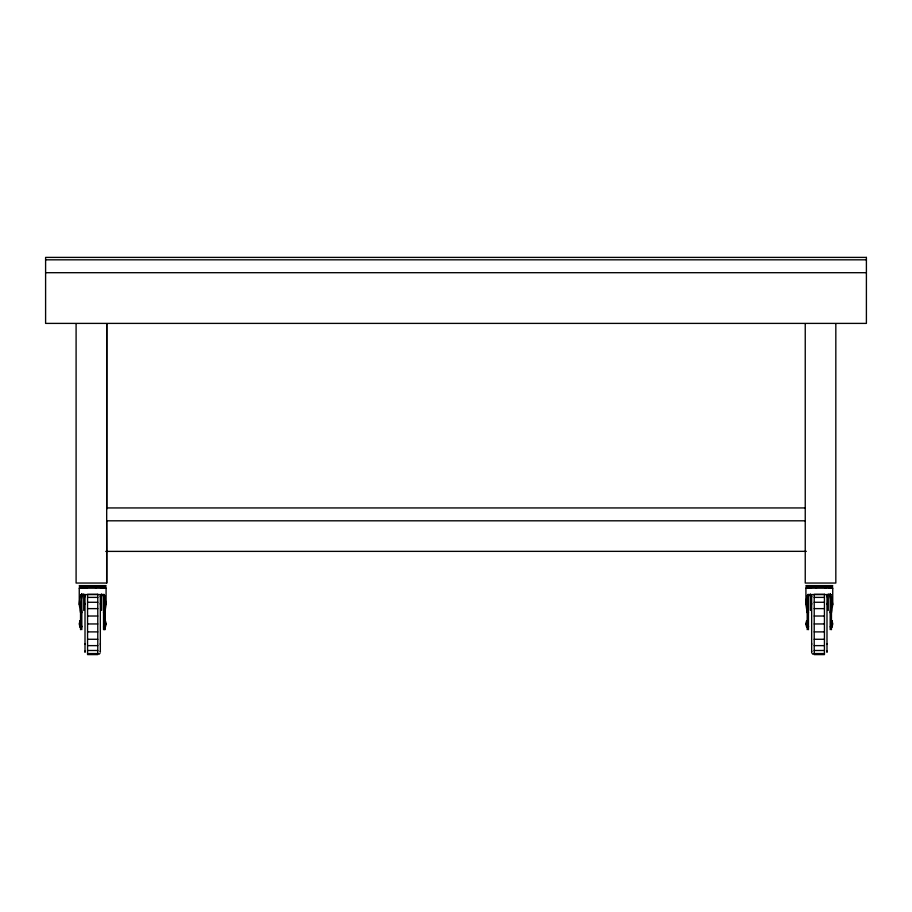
<?xml version="1.0" encoding="UTF-8"?>
<svg xmlns="http://www.w3.org/2000/svg" width="912" height="912" viewBox="0 0 912 912"><rect width="100%" height="100%" fill="white"/><g stroke="black" fill="none" stroke-linecap="round" stroke-linejoin="round"><path stroke-width="1.37" d="M81.818 626.145L81.818 626.875L80.541 626.818M85.01 651.077L85.01 652.046L85.01 595.832L85.01 596.79M85.01 644.374L85.01 643.678M85.01 604.2L85.01 603.493M100.343 651.077L100.331 652.046L100.331 595.832L100.331 596.79M100.331 644.374L100.343 643.678M100.331 604.2L100.343 603.493M808.465 626.145L808.465 626.875L807.188 626.818M811.657 651.077L811.657 652.046L811.657 595.832L811.657 596.79M811.657 644.374L811.657 643.678M811.657 604.2L811.657 603.493M826.99 651.077L826.99 652.046L826.99 595.832L826.99 596.79M826.99 644.374L826.99 643.678M826.99 604.2L826.99 603.493M80.541 612.716L79.253 604.519L79.72 599.298L81.02 594.567L82.171 594.567L80.552 603.687L81.818 612.716M104.812 588.172L106.088 588.183L106.088 604.519L104.812 612.716M807.188 612.716L805.912 604.519L806.368 599.298L807.667 594.567L808.819 594.567L807.2 603.687L808.465 612.716M831.459 588.172L832.736 588.183L832.736 604.519L831.459 612.716M103.535 612.716L104.8 603.687L103.17 594.567L104.321 594.567L106.088 604.519M830.182 612.716L831.448 603.687L829.829 594.567L830.98 594.567L832.736 604.519M100.001 653.323L99.055 654.257M103.421 586.906L98.234 586.906M79.264 604.519L79.253 588.183L80.541 588.172M103.421 588.183L102.315 588.183M106.088 588.183L100.548 588.183M808.579 586.895L813.755 586.906M830.456 586.906L822.202 586.906M805.912 604.519L805.912 588.183L807.188 588.172M808.579 588.172L809.685 588.183M830.456 588.183L828.962 588.183M832.736 588.183L824.893 588.183M104.287 594.567L101.243 594.567M830.946 594.567L827.902 594.567M45.6 259.817L866.4 259.817M45.6 272.699L866.4 272.699M106.67 507.938L805.33 507.938M805.33 520.809L106.67 520.809L106.761 551.395M105.746 551.395L806.333 551.338M106.761 551.726L106.761 583.042L76.095 583.042L76.095 323.942M79.253 585.618L106.088 585.618M805.912 585.618L832.736 585.618M79.253 586.895L106.088 586.895M805.912 586.895L832.736 586.895M89.786 586.906L81.544 586.906M95.555 588.183L102.155 588.183M809.845 588.183L816.445 588.183M85.967 588.183L96.148 588.183M815.852 588.183L826.033 588.183M83.186 588.183L87.107 588.183M102.167 594.567L83.186 594.567M809.845 594.567L828.814 594.567M103.535 595.73L104.812 595.718M807.188 595.73L808.465 595.718M87.563 597.394L97.778 597.394M814.211 597.394L824.437 597.394M87.563 602.273L97.778 602.273M814.211 602.273L824.437 602.273M87.563 608.623L97.778 608.623M814.211 608.623L824.437 608.623M87.563 616.022L97.778 616.022M814.211 616.022L824.437 616.022M80.541 620.878L79.982 620.878A9.804 9.177 0 0 0 79.982 626.943L80.541 626.943M104.812 620.878L105.359 620.878A9.804 9.177 0 0 1 105.359 626.943M807.188 620.878L806.641 620.878A9.804 9.177 0 0 0 806.641 626.943M831.459 620.878L832.018 620.878A9.804 9.177 0 0 1 832.018 626.943L831.459 626.943M87.563 623.956L97.778 623.956M814.211 623.956L824.437 623.956M80.541 625.039L79.982 625.039A9.952 3.431 0 0 1 79.811 622.964M104.812 625.039L105.359 625.039A9.952 3.431 0 0 0 105.359 622.782M807.188 625.039L806.641 625.039A9.952 3.431 0 0 1 806.641 622.782M831.459 625.039L832.018 625.039A9.952 3.431 0 0 0 832.177 622.964M103.535 626.818L104.812 626.818L104.812 629.679M830.182 626.818L831.459 626.818M87.563 631.891L97.778 631.891M814.211 631.891L824.437 631.891M87.563 639.278L97.778 639.278M814.211 639.278L824.437 639.278M87.563 645.628L97.778 645.628M814.211 645.628L824.437 645.628M87.563 650.495L97.778 650.495M814.211 650.495L824.437 650.495M87.563 653.551L97.778 653.551M814.211 653.551L824.437 653.551M811.452 588.183L805.912 588.183M84.805 588.183L79.253 588.183M83.026 588.183L81.544 588.183M807.667 594.567L810.757 594.567M81.054 594.567L84.098 594.567M812.934 654.257L811.999 653.323M835.825 323.942L835.825 583.042L805.239 583.042L805.239 323.942M832.018 620.684L832.018 627.125M831.459 609.786L831.459 629.679M830.182 593.564L830.182 629.679M828.256 594.077L828.256 610.447M810.392 594.077L810.392 610.447M808.465 594.943L808.465 629.679M807.188 610.105L807.188 629.679M806.641 620.684L806.641 627.125M106.761 509.01L106.761 323.942L106.67 583.042M105.359 620.684L105.359 627.125M104.812 611.2L104.812 621.676M104.812 610.105L104.812 629.679M103.535 594.943L103.535 629.679M101.608 594.077L101.608 610.447M83.744 594.077L83.744 610.447M81.818 593.564L81.818 629.679M80.541 609.786L80.541 629.679M79.994 620.684L79.994 627.125M866.4 257.401L45.6 257.401L45.6 323.395L866.4 323.395L866.4 257.401M97.778 594.328L87.563 594.328L87.563 654.599L97.789 654.599L97.778 594.328M824.437 594.328L814.211 594.328L814.211 654.599L824.437 654.599L824.437 594.328"/></g></svg>
